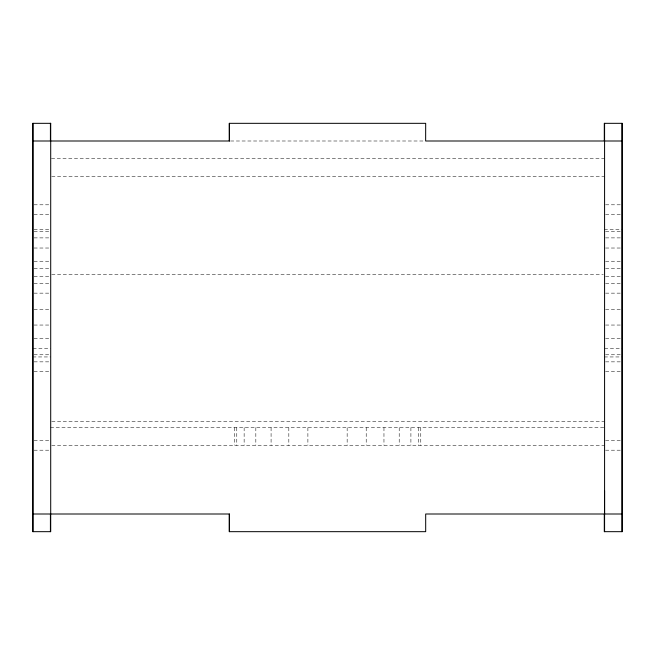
<?xml version="1.0" encoding="UTF-8"?>
<svg xmlns="http://www.w3.org/2000/svg" width="655" height="655" viewBox="0 0 655 655"><rect width="100%" height="100%" fill="white"/><g stroke="black" fill="none" stroke-linecap="round" stroke-linejoin="round"><path stroke-width="0.49" stroke-dasharray="3.27 2.46" d="M230.56 140.997L423.703 140.997M51.442 158.666L604.581 158.666M51.729 176.334L604.336 176.334M34.019 204.802L49.436 204.802M605.564 204.802L620.981 204.802M34.019 214.619L49.436 214.619M605.564 214.619L620.981 214.619M34.019 229.34L50.705 229.34M604.295 229.34L622.25 229.34M34.019 231.51L49.436 231.51M605.564 231.51L620.981 231.51M34.019 237.888L49.436 237.888M605.564 237.888L620.981 237.888M34.019 248.024L49.436 248.024M605.564 248.024L620.981 248.024M34.019 261.239L49.436 261.239M605.564 261.239L620.981 261.239M34.019 268.607L49.436 268.607M605.564 268.607L620.981 268.607M51.729 274.494L603.312 274.494M34.019 276.631L50.419 276.631M605.564 276.631L621.963 276.631M34.019 283.328L49.436 283.328M605.564 283.328L620.981 283.328M34.019 293.145L49.436 293.145M605.564 293.145L620.981 293.145M34.019 309.659L49.436 309.659M605.564 309.659L620.981 309.659M34.019 325.044L49.436 325.044M605.564 325.044L620.981 325.044M34.019 338.258L49.436 338.258M605.564 338.258L620.981 338.258M33.037 348.403L50.419 348.403M604.581 348.403L621.963 348.403M34.019 354.773L49.436 354.773M605.564 354.773L620.981 354.773M32.75 356.95L50.705 356.95M604.295 356.95L622.25 356.95M34.019 361.855L49.436 361.855M605.564 361.855L620.981 361.855M34.019 371.672L49.436 371.672M605.564 371.672L620.981 371.672M51.729 421.738L604.336 421.738M50.419 427.625L604.581 427.625M34.019 440.381L49.436 440.381M605.564 440.381L620.981 440.381M51.729 445.294L604.581 445.294M34.019 450.198L49.436 450.198M605.564 450.198L620.981 450.198M420.772 427.625L420.772 445.294M418.267 427.625L418.267 445.294M410.906 427.625L410.906 445.294M399.206 427.625L399.206 445.294M383.961 427.625L383.961 445.294M366.21 427.625L366.21 445.294M347.15 427.625L347.15 445.294M307.891 427.625L307.891 445.294M288.83 427.625L288.83 445.294M271.08 427.625L271.08 445.294M255.835 427.625L255.835 445.294M244.135 427.625L244.135 445.294M236.774 427.625L236.774 445.294M234.269 427.625L234.269 445.294"/><path stroke-width="0.98" d="M604.581 514.003L604.581 490.693M229.356 123.328L229.356 140.997L229.315 123.328L425.684 123.328L425.644 140.997L622.25 140.997M33.037 140.997L229.545 140.997M33.037 514.003L229.356 514.003L229.356 531.672L425.684 531.672L425.684 514.003L622.25 514.003M621.963 123.328L621.963 531.672M604.581 123.328L604.581 531.672M604.295 140.997L604.295 123.328L622.25 123.328L622.25 531.672L604.295 531.672L604.295 514.003M229.315 514.003L229.315 531.672M50.419 123.328L50.419 140.997M50.419 514.003L50.419 531.672M33.037 123.328L33.037 531.672M50.705 123.328L32.75 123.328L32.75 531.672L50.705 531.672L50.705 123.328"/></g></svg>
